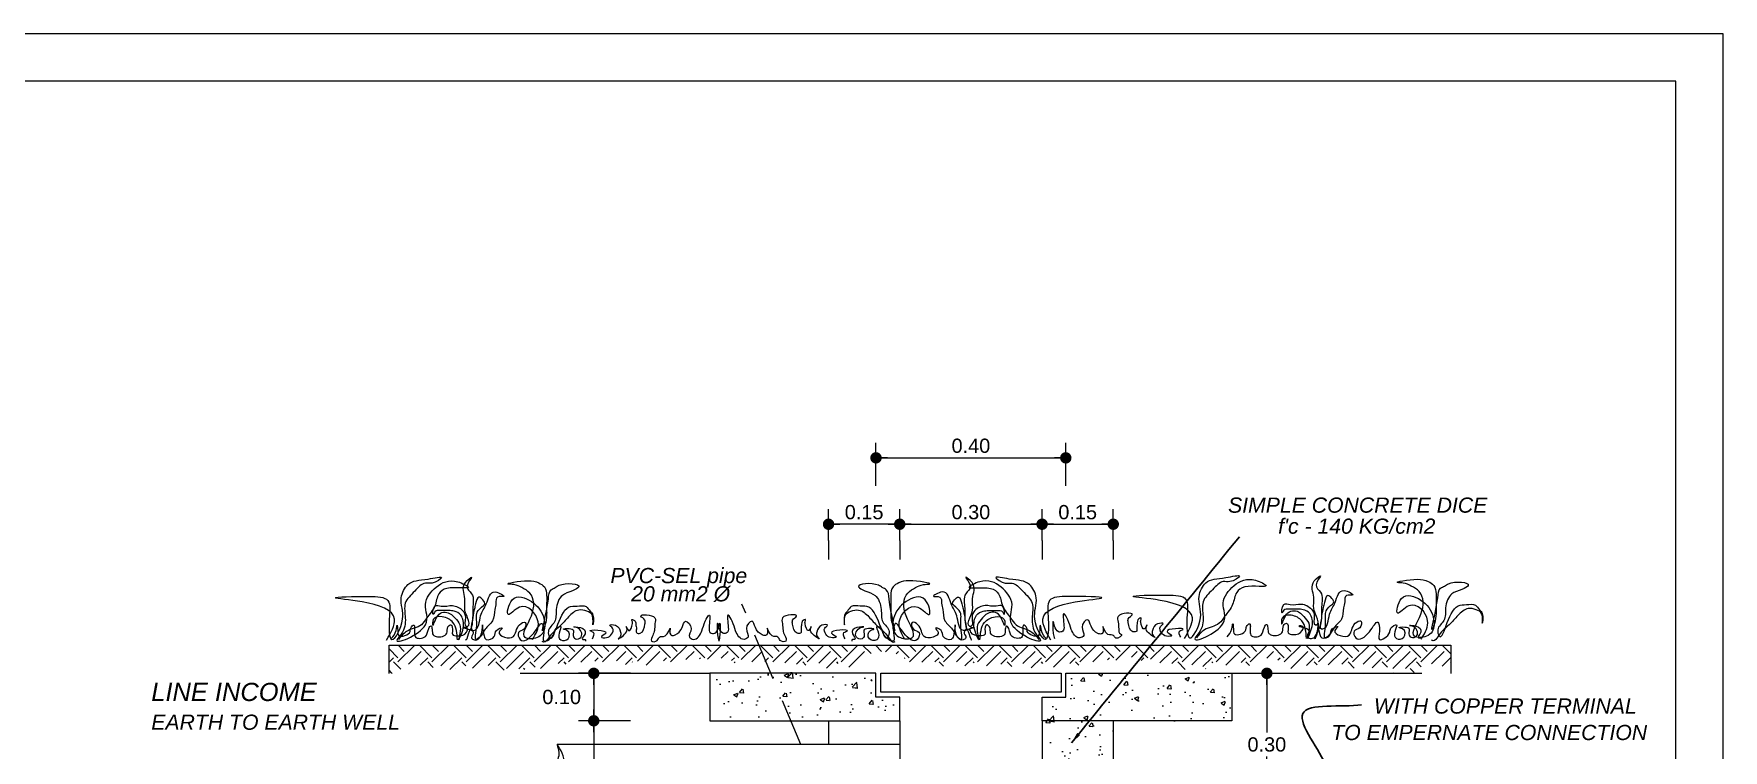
# Model space of a CAD drawing. Header units: millimetres. Extents: x 56 to 215, y 47 to 103.
# Drawn here: x 206.19 to 215.09, y 70.33 to 74.1 of the extents above; entities that cross this region are included whole.
import ezdxf
from ezdxf.enums import TextEntityAlignment as Align

# ---------------------------------------------------------------- set-up
doc = ezdxf.new("R2010")
doc.units = ezdxf.units.MM
doc.linetypes.add('ACAD_ISO07W100', pattern=[3, 0, -3])
doc.linetypes.add('DASHED2', pattern=[0.375, 0.25, -0.125])
for name, color, linetype, lineweight in [('G_Achurados', 54, 'Continuous', 5), ('G_Complemento', 30, 'Continuous', 20), ('G_Texto', 122, 'Continuous', 20), ('IE_Tomacorriente', 104, 'DASHED2', 40)]:
    doc.layers.add(name, color=color, linetype=linetype, lineweight=lineweight)
doc.layers.add('G_Acotación', color=171, linetype='Continuous')
doc.styles.add('ARIAL', font='ariali.ttf', dxfattribs={"height": 0.12})
doc.styles.add('arial1', font='arial.ttf')
doc.dimstyles.new('VARIABLE', dxfattribs={"dimscale": 0.5, "dimtxt": 0.18, "dimasz": 0.12, "dimexe": 0.16, "dimexo": 0.1, "dimgap": 0.05, "dimtad": 1, "dimtih": 1, "dimtoh": 1, "dimlfac": -1, "dimzin": 1, "dimdsep": 46, "dimtxsty": 'ARIAL', "dimblk": 'DOT', "dimcen": 0.12, "dimclrd": 256, "dimclre": 256, "dimclrt": 7, "dimazin": 1, "dimtm": 1e-09, "dimtfac": 1, "dimtmove": 2, "dimatfit": 2, "dimfxl": 1, "dimtolj": 1, "dimlwd": 13, "dimlwe": 18, "dimarcsym": 0})
pattern_1 = [(50, (33.8377, -381.3281), (0.227730836, -0.01992386), [0.0238125, -0.2619375]), (355, (33.8377, -381.3281), (-0.04405353, 0.2388208), [0.01905, -0.20955]), (100.451, (33.85667, -381.32975), (0.18367813, 0.21889586), [0.0202375, -0.2226125]), (46.1842, (33.8377, -381.2646), (0.3388488, -0.05255291), [0.03571875, -0.39290625]), (96.6356, (33.86593, -381.26897), (0.2967553, 0.30928194), [0.03035625, -0.33391875]), (351.184, (33.8377, -381.2646), (0.29675576, 0.3092814), [0.028575, -0.314325]), (21, (33.86944, -381.28047), (0.1895186, -0.1278319), [0.0238125, -0.2619375]), (326, (33.86944, -381.28047), (0.07725254, 0.23023496), [0.01905, -0.20955]), (71.4514, (33.88524, -381.29112), (0.26677061, 0.10240357), [0.0202375, -0.2226125]), (37.5, (33.83769, -381.32809), (0.003860754, 0.105693799), [0, -0.20701, 0, -0.212725, 0, -0.21034375]), (7.5, (33.83769, -381.32809), (0.083524578, 0.125225719), [0, -0.121285, 0, -0.2022475, 0, -0.08016875]), (327.5, (33.76689, -381.32809), (0.169488244, -0.00716093), [0, -0.079375, 0, -0.24765, 0, -0.3286125]), (317.5, (33.73514, -381.3281), (0.185161477, 0.031783114), [0, -0.1031875, 0, -0.164465, 0, -0.2333625])]

# ---------------------------------------------------------------- blocks, each defined once
blk = doc.blocks.new('GRAX1')
at = {"color": 3}
for points in [[(-1.7496, 0.0055), (-1.7077, 0.1144), (-1.8775, 0.2063), (-2.019, 0.2275), (-1.8421, 0.2346), (-1.7431, 0.2134), (-1.736, 0.1144), (-1.7219, 0.0084), (-1.6653, 0.1144), (-1.6724, 0.2275), (-1.637, 0.2982), (-1.5309, 0.3265), (-1.4601, 0.3335), (-1.5097, 0.3053), (-1.545, 0.3053), (-1.6016, 0.2628), (-1.6511, 0.1992), (-1.6511, 0.1215), (-1.6724, 0.0366), (-1.6936, 0.0084), (-1.545, 0.0861), (-1.545, 0.1922), (-1.4884, 0.2841), (-1.3752, 0.3123), (-1.3187, 0.2841), (-1.4318, 0.277), (-1.4743, 0.2487), (-1.4955, 0.1851), (-1.538, 0.1215), (-1.5663, 0.0861), (-1.6441, 0.0508), (-1.6865, 0.0084)], [(-1.3761, 0.0059), (-1.3999, 0.098), (-1.4563, 0.1277), (-1.5039, 0.1129), (-1.5069, 0.0832), (-1.4801, 0.1336), (-1.4177, 0.1455), (-1.382, 0.1129), (-1.3612, 0.0742), (-1.3701, 0.0059), (-1.3464, 0.0683), (-1.3464, 0.1069), (-1.3583, 0.1366), (-1.3939, 0.1574), (-1.4207, 0.1604), (-1.4682, 0.1604), (-1.495, 0.1544), (-1.5039, 0.1396), (-1.495, 0.1841), (-1.4623, 0.1841), (-1.4028, 0.1871), (-1.3493, 0.1604), (-1.3345, 0.1247), (-1.3285, 0.0772), (-1.3226, 0.0772), (-1.3226, 0.1218), (-1.3374, 0.1633), (-1.3374, 0.2227), (-1.3345, 0.3089), (-1.3018, 0.3356), (-1.3256, 0.2881), (-1.3018, 0.2495), (-1.2958, 0.1723), (-1.2988, 0.1039), (-1.2958, 0.0564), (-1.2899, 0.0564), (-1.2542, 0.1336), (-1.2245, 0.196), (-1.177, 0.2584), (-1.1324, 0.2346), (-1.1651, 0.2316), (-1.174, 0.199), (-1.1799, 0.1663), (-1.1918, 0.1069), (-1.2304, 0.0624), (-1.2513, 0.0297), (-1.275, 0.0089), (-1.275, 0.0802), (-1.2721, 0.1515), (-1.2394, 0.1871), (-1.2334, 0.193), (-1.2423, 0.2168), (-1.2631, 0.2316), (-1.281, 0.196), (-1.2869, 0.1693), (-1.2958, 0.1247), (-1.3018, 0.0772), (-1.3196, 0.0356), (-1.3315, 0.0059), (-1.3315, 0.0089)], [(-0.9808, 0.0089), (-0.9511, 0.101), (-1.0492, 0.1782), (-1.1086, 0.1396), (-1.0878, 0.2168), (-0.9867, 0.2079), (-0.9214, 0.1188), (-0.9273, 0.0416), (-0.957, 0.0178), (-1.0194, 0.0178), (-0.9867, 0.1336), (-0.9957, 0.2524), (-1.0373, 0.2821), (-1.0789, 0.297), (-1.1086, 0.3), (-1.0046, 0.3178), (-0.9481, 0.3059), (-0.9184, 0.2851), (-0.9065, 0.2406), (-0.9065, 0.2019), (-0.9065, 0.1604), (-0.9065, 0.1366), (-0.9154, 0.0832), (-0.9243, 0.0594), (-0.8976, 0.2198), (-0.8827, 0.2703), (-0.8619, 0.2821), (-0.8411, 0.294), (-0.7371, 0.2851), (-0.7698, 0.2643), (-0.8233, 0.2406), (-0.856, 0.1663), (-0.8649, 0.101), (-0.8976, 0.0505), (-0.8916, 0.0208), (-0.7906, 0.1782), (-0.746, 0.1841), (-0.6984, 0.1812), (-0.6776, 0.1574), (-0.6628, 0.1366), (-0.6628, 0.0861), (-0.6658, 0.1336), (-0.6955, 0.1574), (-0.7371, 0.1633), (-0.7906, 0.1277), (-0.8381, 0.0772), (-0.8708, 0.0475), (-0.8976, 0.0148), (-0.9214, -0.0059), (-0.9303, -0.003)], [(-1.7238, 0.0148), (-1.7, 0.0564), (-1.6941, 0.0832), (-1.6911, 0.0564), (-1.6852, 0.0297), (-1.6257, 0.0505), (-1.6228, 0.0683), (-1.6049, 0.0832), (-1.602, 0.0653), (-1.602, 0.0356), (-1.599, 0.0238), (-1.5455, 0.0238), (-1.5277, 0.0653), (-1.5158, 0.0802), (-1.5098, 0.0624), (-1.5039, 0.0327), (-1.489, 0.0238), (-1.4326, 0.0416), (-1.4266, 0.0742), (-1.4117, 0.0861), (-1.4028, 0.0505), (-1.4028, 0.0356), (-1.3761, 0.0267), (-1.3285, 0.0475), (-1.3256, 0.0683), (-1.3464, 0.0713), (-1.2929, 0.0475), (-1.3018, 0.0178), (-1.2869, 0.0059), (-1.2483, 0.0445), (-1.2453, 0.0861), (-1.2364, 0.0267), (-1.2245, 0.0089), (-1.1829, 0.0238), (-1.171, 0.0564), (-1.1413, 0.0683), (-1.1561, 0.0475), (-1.1294, 0.0208), (-1.0818, 0.0238), (-1.0492, 0.0861), (-1.0194, 0.098), (-1.0254, 0.0624), (-1.0551, 0.0445), (-1.0462, 0.0089), (-0.9748, 0.0416), (-0.9303, 0.0921), (-0.9214, 0.0445), (-0.9214, 0), (-0.8679, 0.0386), (-0.8619, 0.0594), (-0.8322, 0.0772), (-0.8411, 0.0416), (-0.8322, 0.0059), (-0.7936, 0.0119), (-0.7995, 0.0564), (-0.8173, 0.0624), (-0.7668, 0.0594), (-0.7668, 0.0297), (-0.7549, 0.0119), (-0.7252, 0.0208), (-0.749, 0.0713), (-0.7638, 0.0742), (-0.7282, 0.0713), (-0.7044, 0.0386), (-0.7163, 0.0089), (-0.7014, 0.0059), (-0.7014, 0)], [(-0.6658, 0.0119), (-0.6598, 0.0445), (-0.6776, 0.0535), (-0.5944, 0.0416), (-0.6182, 0.0208), (-0.5914, 0.0178), (-0.5647, 0.0356), (-0.5588, 0.0683), (-0.5736, 0.0832), (-0.5439, 0.0832), (-0.5171, 0.0475), (-0.5171, 0.0267), (-0.529, 0.0119), (-0.4904, 0.0416), (-0.4845, 0.0683), (-0.4874, 0.0772), (-0.4755, 0.0564), (-0.4547, 0.0921), (-0.4547, 0.101), (-0.4577, 0.1129), (-0.4399, 0.1039), (-0.4369, 0.0891), (-0.4339, 0.0624), (-0.4339, 0.0445), (-0.4131, 0.0416), (-0.3893, 0.0891), (-0.3893, 0.1099), (-0.4101, 0.1307), (-0.3358, 0.1218), (-0.3358, 0.0921), (-0.3388, 0.0564), (-0.3477, 0.0297), (-0.3537, 0), (-0.324, 0.003), (-0.3121, 0.0208), (-0.2823, 0.0267), (-0.2556, 0.0683), (-0.2526, 0.0327), (-0.2467, 0.0297), (-0.2289, 0.0327), (-0.1932, 0.0713), (-0.1754, 0.1039), (-0.1456, 0.0653), (-0.1545, 0.0208), (-0.1337, 0.0089), (-0.0892, 0.0535), (-0.0713, 0.1039), (-0.0505, 0.1366), (-0.0505, 0.0713), (-0.0446, 0.0445), (-0.0208, 0.0416), (0.0059, 0.095), (0.0059, 0.0327), (0, 0)]]:
    blk.add_spline(points, degree=3, dxfattribs=at)
blk = doc.blocks.new('_DOT')
at = {"color": 0, "linetype": 'ByBlock', "ltscale": 0.15}
blk.add_line((-0.5, 0), (-1, 0), dxfattribs=at)
at = {"color": 0, "linetype": 'ByBlock', "ltscale": 0.15, "const_width": 0.5}
blk.add_lwpolyline([(-0.25, 0, 1), (0.25, 0, 1)], format="xyb", close=True, dxfattribs=at)
blk = doc.blocks.new('*D801')
at = {"layer": 'Defpoints', "color": 0, "transparency": 16777216}
for p in [(209.3826, 70.4846), (209.1392, 69.6096), (209.3826, 69.6096)]:
    blk.add_point(p, dxfattribs=at)
at = {"layer": 'G_Acotación', "lineweight": 18, "transparency": 16777216}
for p, q in [((209.3326, 70.4846), (209.0592, 70.4846)), ((209.3326, 69.6096), (209.0592, 69.6096))]:
    blk.add_line(p, q, dxfattribs=at)
at = {"layer": 'G_Acotación', "lineweight": 13, "transparency": 16777216}
for p, q in [((209.1392, 70.4246), (209.1392, 70.1104)), ((209.1392, 69.6696), (209.1392, 69.9838))]:
    blk.add_line(p, q, dxfattribs=at)
at = {"layer": 'G_Acotación', "lineweight": 13, "transparency": 16777216, "xscale": 0.06, "yscale": 0.06, "zscale": 0.06}
for p, rotation in [((209.1392, 70.4846), 90), ((209.1392, 69.6096), 270)]:
    blk.add_blockref('_DOT', p, dxfattribs=dict(at, rotation=rotation))
at = {"layer": 'G_Acotación', "color": 7, "lineweight": 5, "transparency": 16777216, "insert": (209.1392, 70.0471), "char_height": 0.075, "attachment_point": 5, "style": 'arial1'}
blk.add_mtext('\\A1;0.35', dxfattribs=at)
blk = doc.blocks.new('*D806')
at = {"layer": 'Defpoints', "color": 0, "transparency": 16777216}
for p in [(209.3826, 70.7346), (209.1392, 70.4846), (209.3826, 70.4846)]:
    blk.add_point(p, dxfattribs=at)
at = {"layer": 'G_Acotación', "lineweight": 18, "transparency": 16777216}
for p, q in [((209.3326, 70.7346), (209.0592, 70.7346)), ((209.3326, 70.4846), (209.0592, 70.4846))]:
    blk.add_line(p, q, dxfattribs=at)
at = {"layer": 'G_Acotación', "lineweight": 13, "transparency": 16777216}
blk.add_line((209.1392, 70.6746), (209.1392, 70.5446), dxfattribs=at)
at = {"layer": 'G_Acotación', "lineweight": 13, "transparency": 16777216, "xscale": 0.06, "yscale": 0.06, "zscale": 0.06}
for p, rotation in [((209.1392, 70.7346), 90), ((209.1392, 70.4846), 270)]:
    blk.add_blockref('_DOT', p, dxfattribs=dict(at, rotation=rotation))
at = {"layer": 'G_Acotación', "color": 7, "lineweight": 5, "transparency": 16777216, "insert": (208.9702, 70.6096), "char_height": 0.075, "attachment_point": 5, "style": 'arial1'}
blk.add_mtext('\\A1;0.10', dxfattribs=at)
blk = doc.blocks.new('*D808')
at = {"layer": 'Defpoints', "color": 0, "transparency": 16777216}
for p in [(212.501, 70.7346), (212.501, 69.9846), (212.6851, 69.9846)]:
    blk.add_point(p, dxfattribs=at)
at = {"layer": 'G_Acotación', "lineweight": 18, "transparency": 16777216}
for p, q in [((212.551, 70.7346), (212.7651, 70.7346)), ((212.551, 69.9846), (212.7651, 69.9846))]:
    blk.add_line(p, q, dxfattribs=at)
at = {"layer": 'G_Acotación', "lineweight": 13, "transparency": 16777216}
for p, q in [((212.6851, 70.6746), (212.6851, 70.4229)), ((212.6851, 70.0446), (212.6851, 70.2963))]:
    blk.add_line(p, q, dxfattribs=at)
at = {"layer": 'G_Acotación', "lineweight": 13, "transparency": 16777216, "xscale": 0.06, "yscale": 0.06, "zscale": 0.06}
for p, rotation in [((212.6851, 70.7346), 90), ((212.6851, 69.9846), 270)]:
    blk.add_blockref('_DOT', p, dxfattribs=dict(at, rotation=rotation))
at = {"layer": 'G_Acotación', "color": 7, "lineweight": 5, "transparency": 16777216, "insert": (212.6851, 70.3596), "char_height": 0.075, "attachment_point": 5, "style": 'arial1'}
blk.add_mtext('\\A1;0.30', dxfattribs=at)
blk = doc.blocks.new('*D809')
at = {"layer": 'Defpoints', "color": 0, "transparency": 16777216}
for p in [(211.876, 71.5198), (211.501, 71.3846), (211.876, 71.3846)]:
    blk.add_point(p, dxfattribs=at)
at = {"layer": 'G_Acotación', "lineweight": 18, "transparency": 16777216}
for p, q in [((211.501, 71.4346), (211.501, 71.5998)), ((211.876, 71.4346), (211.876, 71.5998))]:
    blk.add_line(p, q, dxfattribs=at)
at = {"layer": 'G_Acotación', "lineweight": 13, "transparency": 16777216}
blk.add_line((211.561, 71.5198), (211.816, 71.5198), dxfattribs=at)
at = {"layer": 'G_Acotación', "lineweight": 13, "transparency": 16777216, "xscale": 0.06, "yscale": 0.06, "zscale": 0.06, "rotation": 180}
blk.add_blockref('_DOT', (211.501, 71.5198), dxfattribs=at)
at = {"layer": 'G_Acotación', "lineweight": 13, "transparency": 16777216, "xscale": 0.06, "yscale": 0.06, "zscale": 0.06}
blk.add_blockref('_DOT', (211.876, 71.5198), dxfattribs=at)
at = {"layer": 'G_Acotación', "color": 7, "lineweight": 5, "transparency": 16777216, "insert": (211.6885, 71.5831), "char_height": 0.075, "attachment_point": 5, "style": 'arial1'}
blk.add_mtext('\\A1;0.15', dxfattribs=at)
blk = doc.blocks.new('*D810')
at = {"layer": 'Defpoints', "color": 0, "transparency": 16777216}
for p in [(210.376, 71.5198), (210.376, 71.3846), (210.751, 71.3846)]:
    blk.add_point(p, dxfattribs=at)
at = {"layer": 'G_Acotación', "lineweight": 18, "transparency": 16777216}
for p, q in [((210.376, 71.4346), (210.376, 71.5998)), ((210.751, 71.4346), (210.751, 71.5998))]:
    blk.add_line(p, q, dxfattribs=at)
at = {"layer": 'G_Acotación', "lineweight": 13, "transparency": 16777216}
blk.add_line((210.691, 71.5198), (210.436, 71.5198), dxfattribs=at)
at = {"layer": 'G_Acotación', "lineweight": 13, "transparency": 16777216, "xscale": 0.06, "yscale": 0.06, "zscale": 0.06, "rotation": 180}
blk.add_blockref('_DOT', (210.376, 71.5198), dxfattribs=at)
at = {"layer": 'G_Acotación', "lineweight": 13, "transparency": 16777216, "xscale": 0.06, "yscale": 0.06, "zscale": 0.06}
blk.add_blockref('_DOT', (210.751, 71.5198), dxfattribs=at)
at = {"layer": 'G_Acotación', "color": 7, "lineweight": 5, "transparency": 16777216, "insert": (210.5635, 71.5831), "char_height": 0.075, "attachment_point": 5, "style": 'arial1'}
blk.add_mtext('\\A1;0.15', dxfattribs=at)
blk = doc.blocks.new('*D811')
at = {"layer": 'Defpoints', "color": 0, "transparency": 16777216}
for p in [(211.626, 71.8694), (210.626, 71.6717), (211.626, 71.6717)]:
    blk.add_point(p, dxfattribs=at)
at = {"layer": 'G_Acotación', "lineweight": 18, "transparency": 16777216}
for p, q in [((210.626, 71.7217), (210.626, 71.9494)), ((211.626, 71.7217), (211.626, 71.9494))]:
    blk.add_line(p, q, dxfattribs=at)
at = {"layer": 'G_Acotación', "lineweight": 13, "transparency": 16777216}
blk.add_line((210.686, 71.8694), (211.566, 71.8694), dxfattribs=at)
at = {"layer": 'G_Acotación', "lineweight": 13, "transparency": 16777216, "xscale": 0.06, "yscale": 0.06, "zscale": 0.06, "rotation": 180}
blk.add_blockref('_DOT', (210.626, 71.8694), dxfattribs=at)
at = {"layer": 'G_Acotación', "lineweight": 13, "transparency": 16777216, "xscale": 0.06, "yscale": 0.06, "zscale": 0.06}
blk.add_blockref('_DOT', (211.626, 71.8694), dxfattribs=at)
at = {"layer": 'G_Acotación', "color": 7, "lineweight": 5, "transparency": 16777216, "insert": (211.126, 71.9327), "char_height": 0.075, "attachment_point": 5, "style": 'arial1'}
blk.add_mtext('\\A1;0.40', dxfattribs=at)
blk = doc.blocks.new('*D812')
at = {"layer": 'Defpoints', "color": 0, "transparency": 16777216}
for p in [(211.501, 71.5198), (210.751, 71.3846), (211.501, 71.3846)]:
    blk.add_point(p, dxfattribs=at)
at = {"layer": 'G_Acotación', "lineweight": 18, "transparency": 16777216}
for p, q in [((210.751, 71.4346), (210.751, 71.5998)), ((211.501, 71.4346), (211.501, 71.5998))]:
    blk.add_line(p, q, dxfattribs=at)
at = {"layer": 'G_Acotación', "lineweight": 13, "transparency": 16777216}
blk.add_line((210.811, 71.5198), (211.441, 71.5198), dxfattribs=at)
at = {"layer": 'G_Acotación', "lineweight": 13, "transparency": 16777216, "xscale": 0.06, "yscale": 0.06, "zscale": 0.06, "rotation": 180}
blk.add_blockref('_DOT', (210.751, 71.5198), dxfattribs=at)
at = {"layer": 'G_Acotación', "lineweight": 13, "transparency": 16777216, "xscale": 0.06, "yscale": 0.06, "zscale": 0.06}
blk.add_blockref('_DOT', (211.501, 71.5198), dxfattribs=at)
at = {"layer": 'G_Acotación', "color": 7, "lineweight": 5, "transparency": 16777216, "insert": (211.126, 71.5831), "char_height": 0.075, "attachment_point": 5, "style": 'arial1'}
blk.add_mtext('\\A1;0.30', dxfattribs=at)

msp = doc.modelspace()

# ---------------------------------------------------------------- hatches: boundary and pattern name
at = {"layer": 'G_Achurados', "lineweight": 5}
h = msp.add_hatch(dxfattribs=at)
h.set_pattern_fill('AR-CONC', color=256, scale=0.00125, style=0)
h.set_pattern_definition([(50, (33.81818, -381.30943), (0.227730836, -0.01992386), [0.0238125, -0.2619375]), (355, (33.81818, -381.30943), (-0.04405353, 0.2388208), [0.01905, -0.20955]), (100.451, (33.83716, -381.31109), (0.18367813, 0.21889586), [0.0202375, -0.2226125]), (46.1842, (33.81818, -381.24593), (0.3388488, -0.05255291), [0.03571875, -0.39290625]), (96.6356, (33.84642, -381.2503), (0.2967553, 0.30928194), [0.03035625, -0.33391875]), (351.184, (33.81818, -381.24593), (0.29675576, 0.3092814), [0.028575, -0.314325]), (21, (33.84993, -381.2618), (0.1895186, -0.1278319), [0.0238125, -0.2619375]), (326, (33.84993, -381.2618), (0.07725254, 0.23023496), [0.01905, -0.20955]), (71.4514, (33.86572, -381.27245), (0.26677061, 0.10240357), [0.0202375, -0.2226125]), (37.5, (33.81818, -381.30943), (0.003860754, 0.105693799), [0, -0.20701, 0, -0.212725, 0, -0.21034375]), (7.5, (33.81818, -381.30943), (0.083524578, 0.125225719), [0, -0.121285, 0, -0.2022475, 0, -0.08016875]), (327.5, (33.74738, -381.30943), (0.169488244, -0.00716093), [0, -0.079375, 0, -0.24765, 0, -0.3286125]), (317.5, (33.71563, -381.30943), (0.185161477, 0.031783114), [0, -0.1031875, 0, -0.164465, 0, -0.2333625])])
h.paths.add_polyline_path([(210.7315, 70.5032), (210.7315, 70.6282), (210.6065, 70.6282), (210.6065, 70.7532), (209.7315, 70.7532), (209.7315, 70.5032)])
h = msp.add_hatch(dxfattribs=at)
h.set_pattern_fill('AR-CONC', color=256, scale=0.00125, style=0)
h.set_pattern_definition(pattern_1)
h.paths.add_polyline_path([(212.501, 70.4846), (212.501, 70.7346), (211.626, 70.7346), (211.626, 70.6096), (211.501, 70.6096), (211.501, 70.4846)])
h = msp.add_hatch(dxfattribs=at)
h.set_pattern_fill('AR-CONC', color=256, scale=0.00125, style=0)
h.set_pattern_definition(pattern_1)
h.paths.add_polyline_path([(211.876, 70.4846), (211.501, 70.4846), (211.501, 69.6096), (211.376, 69.6096), (211.376, 69.2346), (212.001, 69.2346), (212.001, 69.6096), (211.876, 69.6096)])
at = {"layer": 'G_Complemento', "lineweight": 5, "ltscale": 4}
h = msp.add_hatch(dxfattribs=at)
h.set_pattern_fill('EARTH', color=44, scale=0.02, angle=45, style=0)
h.set_pattern_definition([(45, (135.79367, 77.911), (1e-17, 0.17960512), [0.127, -0.127]), (45, (135.76, 77.94468), (1e-17, 0.17960512), [0.127, -0.127]), (45, (135.72632, 77.97835), (1e-17, 0.17960512), [0.127, -0.127]), (135, (135.72632, 78.0008), (-0.17960512, 1e-17), [0.127, -0.127]), (135, (135.76, 78.03448), (-0.17960512, 1e-17), [0.127, -0.127]), (135, (135.79367, 78.06815), (-0.17960512, 1e-17), [0.127, -0.127])])
edge = h.paths.add_edge_path()
edge.add_arc((213.5559, 70.6646), 0.1198, 35, 145)
edge.add_arc((213.4049, 70.6963), 0.0645, 35, 145)
edge.add_arc((213.2913, 70.7076), 0.066, 22.91498, 132.91498)
edge.add_arc((213.1936, 70.7189), 0.0645, 35, 145)
edge.add_arc((213.0879, 70.7189), 0.0645, 35, 145)
edge.add_arc((212.9785, 70.7163), 0.0691, 35, 145)
edge.add_arc((212.8679, 70.7125), 0.0693, 38.81093, 148.81093)
edge.add_arc((212.6902, 70.6766), 0.1385, 31.1891, 141.1891)
edge.add_arc((212.5268, 70.7302), 0.0647, 30.91775, 140.91775)
edge.add_arc((212.4253, 70.7238), 0.0697, 42.58837, 152.58837)
edge.add_arc((212.3094, 70.7125), 0.0693, 38.81093, 148.81093)
edge.add_arc((212.1883, 70.7163), 0.0697, 27.41163, 137.41163)
edge.add_arc((212.0735, 70.7415), 0.0671, 19.06713, 129.06713)
edge.add_arc((211.9773, 70.7502), 0.0693, 38.81093, 148.81093)
edge.add_arc((211.8667, 70.7389), 0.0697, 42.58844, 152.58844)
edge.add_arc((211.7471, 70.7249), 0.0739, 38.57338, 148.57338)
edge.add_arc((211.6301, 70.72), 0.0693, 38.81088, 148.81088)
edge.add_arc((211.5105, 70.7136), 0.0737, 35, 145)
edge.add_arc((211.3897, 70.7136), 0.0737, 35, 145)
edge.add_arc((211.2765, 70.7189), 0.0645, 35, 145)
edge.add_arc((211.1607, 70.7174), 0.0739, 31.42667, 141.42667)
edge.add_arc((211.0388, 70.7185), 0.0783, 35, 145)
edge.add_arc((210.9029, 70.7133), 0.0875, 35, 145)
edge.add_arc((210.664, 70.6408), 0.2074, 36.27196, 146.27196)
edge.add_arc((210.4312, 70.7136), 0.0737, 35, 145)
edge.add_arc((210.3029, 70.7084), 0.0829, 35, 145)
edge.add_arc((210.1682, 70.7148), 0.0785, 31.63637, 141.63637)
edge.add_arc((210.0474, 70.7276), 0.0693, 31.18907, 141.18907)
edge.add_arc((209.9316, 70.7389), 0.0697, 27.41156, 137.41156)
edge.add_arc((209.8236, 70.7464), 0.0691, 35, 145)
edge.add_arc((209.7142, 70.7491), 0.0645, 35, 145)
edge.add_arc((209.61, 70.7389), 0.0697, 42.58843, 152.58843)
edge.add_arc((209.484, 70.7261), 0.0783, 35, 145)
edge.add_arc((209.367, 70.734), 0.0645, 35, 145)
edge.add_arc((209.2576, 70.7314), 0.0691, 35, 145)
edge.add_arc((209.1481, 70.734), 0.0645, 35, 145)
edge.add_arc((209.0387, 70.7314), 0.0691, 35, 145)
edge.add_arc((208.936, 70.7163), 0.0715, 49.91958, 159.91958)
edge.add_arc((208.816, 70.7038), 0.0645, 35, 145)
edge.add_arc((208.7104, 70.7038), 0.0645, 35, 145)
edge.add_arc((208.5896, 70.6933), 0.0829, 35, 145)
edge.add_arc((208.4575, 70.6959), 0.0783, 35, 145)
edge.add_arc((208.3292, 70.6959), 0.0783, 35, 145)
edge.add_arc((208.1881, 70.6982), 0.088, 28.99593, 138.99593)
edge.add_arc((208.0648, 70.8158), 0.0826, 267.56779, 313.51308, ccw=False)
edge.add_line((208.0613, 70.7333), (208.0613, 70.8833))
edge.add_line((208.0613, 70.8833), (213.654, 70.8833))
edge.add_line((213.654, 70.8833), (213.654, 70.7333))

# ---------------------------------------------------------------- linework, layer by layer
at = {"lineweight": 5}
for points in [[(215.0892, 46.547), (215.0892, 74.1029), (174.0392, 74.1029), (174.0392, 46.547)], [(214.8392, 46.797), (214.8392, 73.8529), (174.2892, 73.8529), (174.2892, 46.797)]]:
    msp.add_lwpolyline(points, close=True, dxfattribs=at)
at = {"color": 3, "lineweight": 5}
msp.add_spline([(212.4761, 70.9272), (212.4999, 70.9688), (212.5058, 70.9955), (212.5088, 70.9688), (212.5147, 70.9421), (212.5742, 70.9629), (212.5772, 70.9807), (212.595, 70.9955), (212.598, 70.9777), (212.598, 70.948), (212.6009, 70.9361), (212.6544, 70.9361), (212.6723, 70.9777), (212.6842, 70.9926), (212.6901, 70.9747), (212.696, 70.945), (212.7109, 70.9361), (212.7674, 70.9539), (212.7733, 70.9866), (212.7882, 70.9985), (212.7971, 70.9629), (212.7971, 70.948), (212.8238, 70.9391), (212.8714, 70.9599), (212.8744, 70.9807), (212.8536, 70.9836), (212.9071, 70.9599), (212.8981, 70.9302), (212.913, 70.9183), (212.9516, 70.9569), (212.9546, 70.9985), (212.9635, 70.9391), (212.9754, 70.9213), (213.017, 70.9361), (213.0289, 70.9688), (213.0586, 70.9807), (213.0438, 70.9599), (213.0705, 70.9332), (213.1181, 70.9361), (213.1508, 70.9985), (213.1805, 71.0104), (213.1745, 70.9747), (213.1448, 70.9569), (213.1537, 70.9213), (213.2251, 70.9539), (213.2697, 71.0044), (213.2786, 70.9569), (213.2786, 70.9124), (213.3321, 70.951), (213.338, 70.9718), (213.3677, 70.9896), (213.3588, 70.9539), (213.3677, 70.9183), (213.4064, 70.9242), (213.4004, 70.9688), (213.3826, 70.9747), (213.4331, 70.9718), (213.4331, 70.9421), (213.445, 70.9242), (213.4747, 70.9332), (213.451, 70.9836), (213.4361, 70.9866), (213.4718, 70.9836), (213.4955, 70.951), (213.4836, 70.9213), (213.4985, 70.9183), (213.4985, 70.9124)], degree=3, dxfattribs=at)
at = {"layer": 'G_Achurados', "lineweight": 5}
for p, q in [((208.751, 70.7346), (209.751, 70.7346)), ((212.501, 70.7346), (213.501, 70.7346))]:
    msp.add_line(p, q, dxfattribs=at)
at = {"layer": 'G_Acotación', "linetype": 'ACAD_ISO07W100', "lineweight": 5, "ltscale": 4}
for p, q in [((210.376, 71.4346), (210.376, 70.4846)), ((210.751, 71.4346), (210.751, 70.4846)), ((211.501, 71.4346), (211.501, 70.4846)), ((211.876, 71.4346), (211.876, 70.4846))]:
    msp.add_line(p, q, dxfattribs=at)
at = {"layer": 'G_Complemento', "lineweight": 5}
for p, q in [((210.626, 70.7346), (209.751, 70.7346)), ((209.751, 70.7346), (209.751, 70.4846)), ((210.626, 70.6096), (210.626, 70.7346)), ((211.626, 70.7346), (212.501, 70.7346)), ((211.626, 70.6096), (211.626, 70.7346)), ((212.501, 70.7346), (212.501, 70.4846)), ((210.751, 70.6096), (210.626, 70.6096)), ((210.751, 70.4846), (210.751, 70.6096)), ((211.501, 70.4846), (211.501, 70.6096)), ((211.501, 70.6096), (211.626, 70.6096)), ((209.751, 70.4846), (210.751, 70.4846)), ((210.376, 70.4846), (210.376, 70.3596)), ((210.751, 70.4846), (210.751, 69.6096)), ((211.501, 70.4846), (211.501, 69.6096)), ((212.501, 70.4846), (211.501, 70.4846)), ((211.876, 70.4846), (211.876, 69.6096)), ((210.751, 70.3596), (208.9461, 70.3596))]:
    msp.add_line(p, q, dxfattribs=at)
at = {"layer": 'G_Complemento', "color": 44, "lineweight": 5, "ltscale": 4}
msp.add_lwpolyline([(208.0613, 70.7333), (208.0613, 70.8833), (213.654, 70.8833), (213.654, 70.7333), (213.654, 70.7333)], dxfattribs=at)
at = {"layer": 'G_Complemento', "lineweight": 5}
msp.add_lwpolyline([(210.651, 70.7346), (211.601, 70.7346), (211.601, 70.6346), (210.651, 70.6346), (210.651, 70.7346)], dxfattribs=at)
at = {"layer": 'G_Complemento', "color": 3, "lineweight": 5}
for points in [[(212.2508, 70.9179), (212.2927, 71.0268), (212.1229, 71.1187), (211.9814, 71.1399), (212.1583, 71.1469), (212.2573, 71.1257), (212.2644, 71.0268), (212.2786, 70.9207), (212.3352, 71.0268), (212.3281, 71.1399), (212.3634, 71.2106), (212.4696, 71.2388), (212.5403, 71.2459), (212.4908, 71.2176), (212.4554, 71.2176), (212.3988, 71.1752), (212.3493, 71.1116), (212.3493, 71.0338), (212.3281, 70.949), (212.3069, 70.9207), (212.4554, 70.9985), (212.4554, 71.1045), (212.512, 71.1964), (212.6252, 71.2247), (212.6818, 71.1964), (212.5686, 71.1894), (212.5262, 71.1611), (212.5049, 71.0975), (212.4625, 71.0338), (212.4342, 70.9985), (212.3564, 70.9632), (212.3139, 70.9207)], [(212.8934, 70.9183), (212.8697, 71.0104), (212.8132, 71.0401), (212.7656, 71.0252), (212.7627, 70.9955), (212.7894, 71.046), (212.8518, 71.0579), (212.8875, 71.0252), (212.9083, 70.9866), (212.8994, 70.9183), (212.9232, 70.9807), (212.9232, 71.0193), (212.9113, 71.049), (212.8756, 71.0698), (212.8488, 71.0727), (212.8013, 71.0727), (212.7745, 71.0668), (212.7656, 71.052), (212.7745, 71.0965), (212.8072, 71.0965), (212.8667, 71.0995), (212.9202, 71.0727), (212.935, 71.0371), (212.941, 70.9896), (212.9469, 70.9896), (212.9469, 71.0341), (212.9321, 71.0757), (212.9321, 71.1351), (212.935, 71.2212), (212.9677, 71.248), (212.944, 71.2004), (212.9677, 71.1618), (212.9737, 71.0846), (212.9707, 71.0163), (212.9737, 70.9688), (212.9796, 70.9688), (213.0153, 71.046), (213.045, 71.1084), (213.0926, 71.1707), (213.1371, 71.147), (213.1044, 71.144), (213.0955, 71.1113), (213.0896, 71.0787), (213.0777, 71.0193), (213.0391, 70.9747), (213.0183, 70.9421), (212.9945, 70.9213), (212.9945, 70.9926), (212.9975, 71.0638), (213.0301, 71.0995), (213.0361, 71.1054), (213.0272, 71.1292), (213.0064, 71.144), (212.9885, 71.1084), (212.9826, 71.0817), (212.9737, 71.0371), (212.9677, 70.9896), (212.9499, 70.948), (212.938, 70.9183), (212.938, 70.9213)], [(213.5021, 70.9213), (213.5318, 71.0133), (213.4338, 71.0906), (213.3743, 71.052), (213.3951, 71.1292), (213.4962, 71.1203), (213.5616, 71.0312), (213.5556, 70.9539), (213.5259, 70.9302), (213.4635, 70.9302), (213.4962, 71.046), (213.4873, 71.1648), (213.4457, 71.1945), (213.404, 71.2094), (213.3743, 71.2123), (213.4783, 71.2301), (213.5348, 71.2183), (213.5645, 71.1975), (213.5764, 71.1529), (213.5764, 71.1143), (213.5764, 71.0727), (213.5764, 71.049), (213.5675, 70.9955), (213.5586, 70.9718), (213.5853, 71.1321), (213.6002, 71.1826), (213.621, 71.1945), (213.6418, 71.2064), (213.7458, 71.1975), (213.7131, 71.1767), (213.6596, 71.1529), (213.6269, 71.0787), (213.618, 71.0133), (213.5853, 70.9629), (213.5913, 70.9332), (213.6923, 71.0906), (213.7369, 71.0965), (213.7845, 71.0935), (213.8053, 71.0698), (213.8201, 71.049), (213.8201, 70.9985), (213.8172, 71.046), (213.7874, 71.0698), (213.7458, 71.0757), (213.6923, 71.0401), (213.6448, 70.9896), (213.6121, 70.9599), (213.5853, 70.9272), (213.5616, 70.9064), (213.5526, 70.9094)], [(212.2315, 70.9242), (212.2256, 70.9569), (212.2434, 70.9658), (212.1602, 70.9539), (212.1839, 70.9332), (212.1572, 70.9302), (212.1304, 70.948), (212.1245, 70.9807), (212.1394, 70.9955), (212.1096, 70.9955), (212.0829, 70.9599), (212.0829, 70.9391), (212.0948, 70.9242), (212.0561, 70.9539), (212.0502, 70.9807), (212.0532, 70.9896), (212.0413, 70.9688), (212.0205, 71.0044), (212.0205, 71.0133), (212.0234, 71.0252), (212.0056, 71.0163), (212.0026, 71.0015), (211.9997, 70.9747), (211.9997, 70.9569), (211.9789, 70.9539), (211.9551, 71.0015), (211.9551, 71.0223), (211.9759, 71.043), (211.9016, 71.0341), (211.9016, 71.0044), (211.9046, 70.9688), (211.9135, 70.9421), (211.9194, 70.9393), (211.8897, 70.92), (211.8778, 70.9332), (211.8481, 70.9391), (211.8213, 70.9807), (211.8184, 70.945), (211.8124, 70.9421), (211.7946, 70.945), (211.7589, 70.9836), (211.7411, 71.0163), (211.7114, 70.9777), (211.7203, 70.9332), (211.6995, 70.9213), (211.6549, 70.9658), (211.6371, 71.0163), (211.6163, 71.049), (211.6163, 70.9836), (211.6103, 70.9569), (211.5866, 70.9539), (211.5598, 71.0074), (211.5598, 70.945), (211.5657, 70.9179)]]:
    msp.add_spline(points, degree=3, dxfattribs=at)
at = {"layer": 'G_Complemento', "lineweight": 5}
msp.add_spline([(208.9461, 70.3596), (208.9842, 70.2539), (208.9461, 70.1596), (208.9259, 70.2481), (208.9492, 70.2831), (208.9461, 70.3596)], degree=3, dxfattribs=at)
at = {"layer": 'IE_Tomacorriente', "color": 11, "lineweight": 5}
msp.add_line((210.23, 70.3596), (209.9193, 71.099), dxfattribs=at)

# ---------------------------------------------------------------- block references
at = {"layer": 'G_Complemento', "lineweight": 5, "ltscale": 4}
msp.add_blockref('GRAX1', (209.7975, 70.9046), dxfattribs=at)
at = {"layer": 'G_Complemento', "lineweight": 5, "ltscale": 4, "xscale": -1, "rotation": 359.999999999996}
msp.add_blockref('GRAX1', (209.7975, 70.9046), dxfattribs=at)

# ---------------------------------------------------------------- texts
at = {"layer": 'G_Texto', "lineweight": 5, "style": 'ARIAL'}
for s, height, p in [('SIMPLE CONCRETE DICE', 0.08, (212.4806, 71.5806)), ("f'c - 140 KG/cm2", 0.08, (212.7444, 71.4697)), ('LINE INCOME ', 0.096, (206.8081, 70.5887)), ('WITH COPPER TERMINAL', 0.08, (213.2492, 70.5223)), ('EARTH TO EARTH WELL', 0.08, (206.8081, 70.4372)), ('TO EMPERNATE CONNECTION', 0.08, (213.0245, 70.383))]:
    msp.add_text(s, height=height, dxfattribs=at).set_placement(p)
for s, p in [('PVC-SEL pipe', (209.5873, 71.2396)), ('20 mm2 Ø', (209.597, 71.1535))]:
    msp.add_text(s, height=0.08, dxfattribs=at).set_placement(p, align=Align.MIDDLE)

# ---------------------------------------------------------------- dimensions: what is measured, and where the dimension line sits
at = {"layer": 'G_Acotación', "lineweight": 5}
for base, p1, p2, text, picture, middle in [((211.626, 71.8694), (210.626, 71.6717), (211.626, 71.6717), '0.40', '*D811', (211.126, 71.9327)), ((210.376, 71.5198), (210.751, 71.3846), (210.376, 71.3846), '0.15', '*D810', (210.5635, 71.5831)), ((211.501, 71.5198), (210.751, 71.3846), (211.501, 71.3846), '0.30', '*D812', (211.126, 71.5831)), ((211.876, 71.5198), (211.501, 71.3846), (211.876, 71.3846), '0.15', '*D809', (211.6885, 71.5831))]:
    dim = msp.add_linear_dim(base=base, p1=p1, p2=p2, text=text, dimstyle='VARIABLE', override={"dimtxt": 0.15, "dimtxsty": 'arial1'}, dxfattribs=at)
    dim.commit()
    dim.dimension.update_dxf_attribs({"geometry": picture, "text_midpoint": middle})
for base, p1, p2, text, picture, middle in [((209.1392, 70.4846), (209.3826, 70.7346), (209.3826, 70.4846), '0.10', '*D806', (208.9702, 70.6096)), ((212.6851, 69.9846), (212.501, 70.7346), (212.501, 69.9846), '0.30', '*D808', (212.6851, 70.3596)), ((209.1392, 69.6096), (209.3826, 70.4846), (209.3826, 69.6096), '0.35', '*D801', (209.1392, 70.0471))]:
    dim = msp.add_linear_dim(base=base, p1=p1, p2=p2, angle=90, text=text, dimstyle='VARIABLE', override={"dimtxt": 0.15, "dimtxsty": 'arial1'}, dxfattribs=at)
    dim.commit()
    dim.dimension.update_dxf_attribs({"geometry": picture, "text_midpoint": middle})

# ---------------------------------------------------------------- leaders
at = {"layer": 'G_Acotación', "lineweight": 5, "ltscale": 6, "path_type": 1}
msp.add_leader([(211.656, 70.3684), (212.5404, 71.4539)], dimstyle='VARIABLE', override={"dimtad": 0}, dxfattribs=at)
at = {"layer": 'G_Acotación', "linetype": 'ACAD_ISO07W100', "lineweight": 5, "ltscale": 6, "path_type": 1}
msp.add_leader([(211.141, 70.143), (212.2426, 70.2285), (212.9984, 70.2439), (212.8745, 70.5223), (213.1841, 70.5687)], dimstyle='VARIABLE', override={"dimtad": 0}, dxfattribs=at)

doc.saveas('drawing.dxf')
